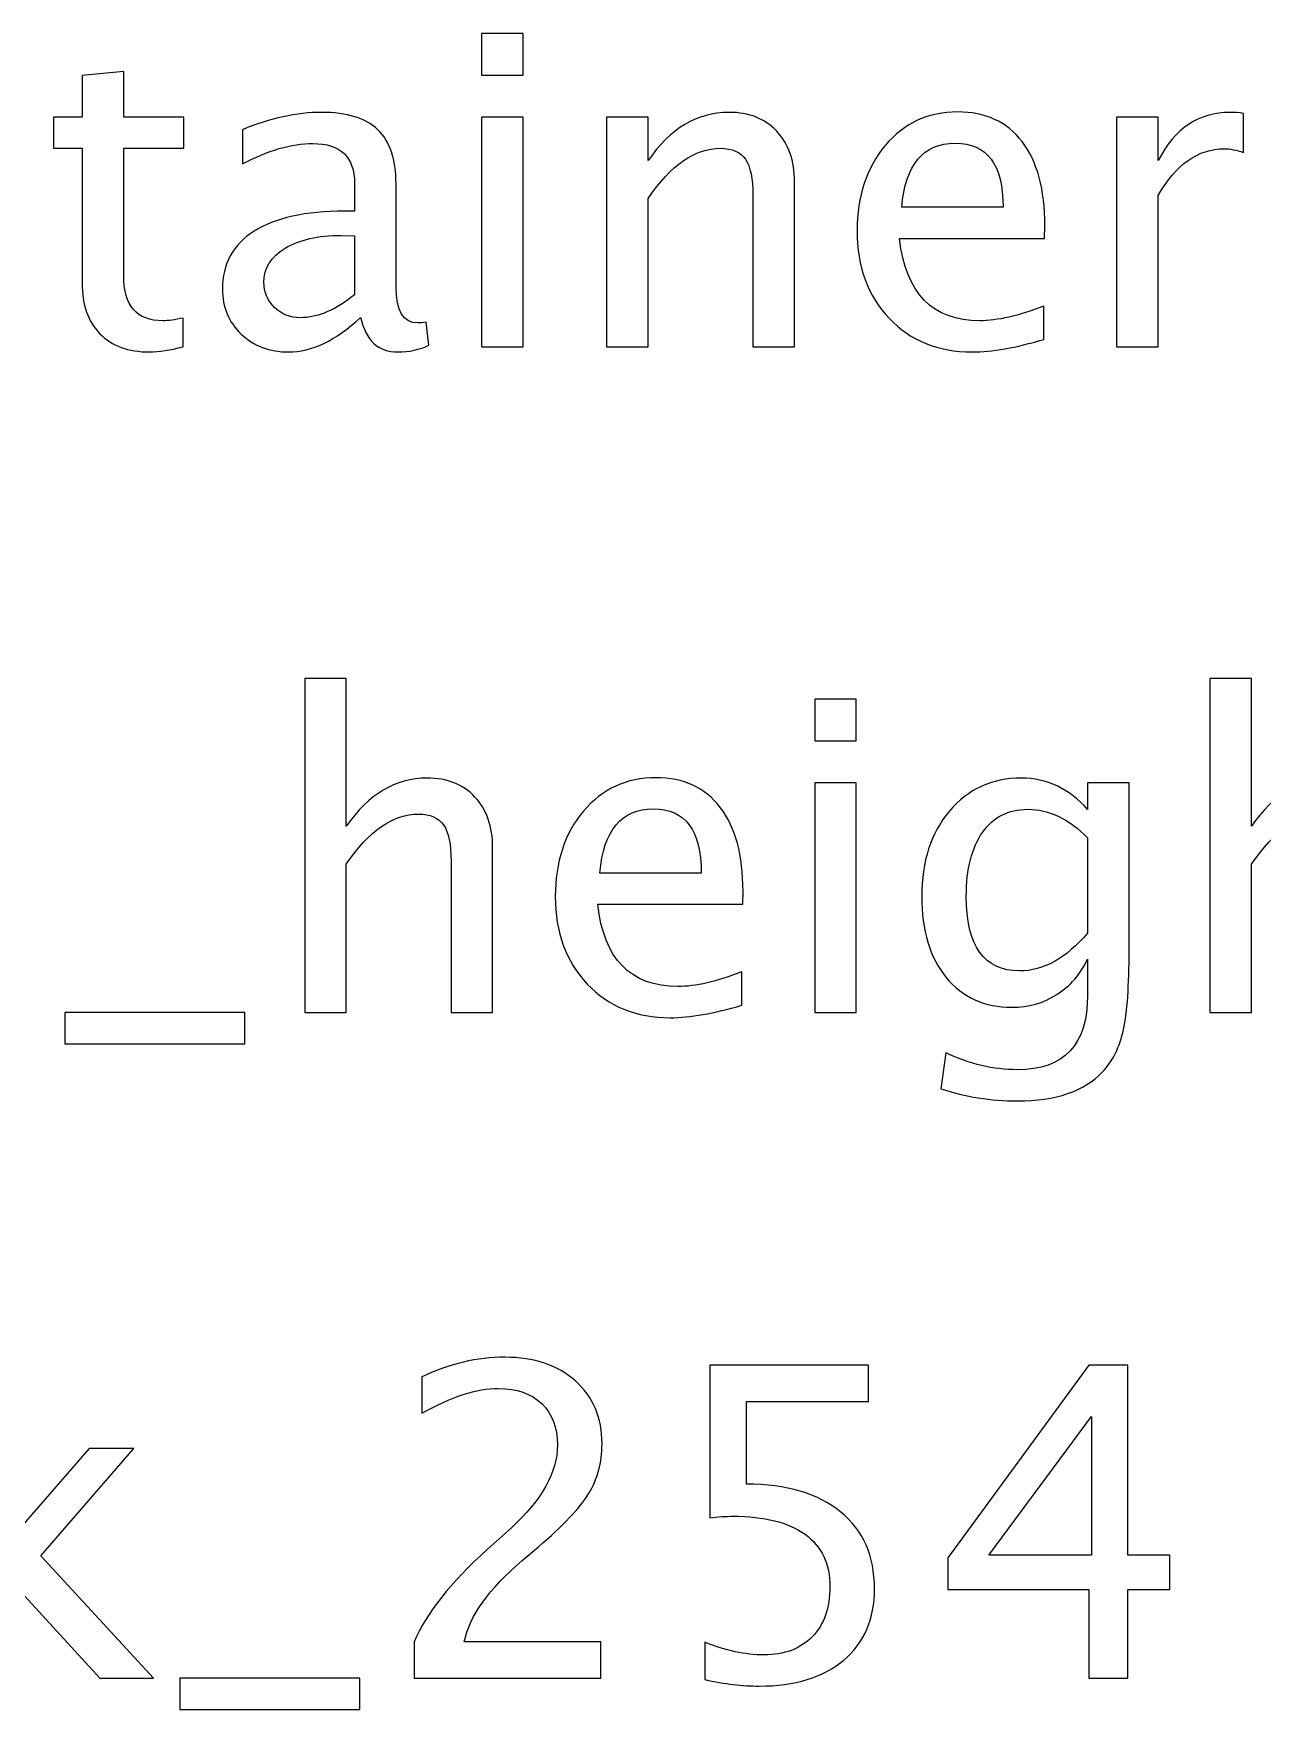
# Model space of a CAD drawing. Header units: centimetres. Extents: x -28.3 to 27.7, y -26.9 to 29.1.
# Drawn here: x -13.861 to -10.857, y 20.342 to 24.436 of the extents above; entities that cross this region are included whole.
import ezdxf

# ---------------------------------------------------------------- set-up
doc = ezdxf.new("R2010")
doc.units = ezdxf.units.CM
doc.header["$MEASUREMENT"] = 0
doc.layers.add('Layer 1', color=7, linetype='Continuous')

msp = doc.modelspace()

# ---------------------------------------------------------------- linework, layer by layer
at = {"layer": 'Layer 1'}
for points, knots in [([(-12.76611, 24.33401), (-12.76611, 24.33401), (-12.76611, 24.43561), (-12.76611, 24.43561), (-12.76611, 24.43561), (-12.76611, 24.43561), (-12.66451, 24.43561), (-12.66451, 24.43561), (-12.66451, 24.43561), (-12.66451, 24.43561), (-12.66451, 24.33401), (-12.66451, 24.33401), (-12.66451, 24.33401), (-12.66451, 24.33401), (-12.76611, 24.33401), (-12.76611, 24.33401)], [0, 0, 0, 0, 0.2, 0.2, 0.2, 0.2, 0.4, 0.4, 0.4, 0.4, 0.6, 0.6, 0.6, 0.6, 1, 1, 1, 1]), ([(-13.49548, 23.67062), (-13.52687, 23.66197), (-13.55421, 23.65774), (-13.57732, 23.65774), (-13.57732, 23.65774), (-13.62918, 23.65774), (-13.66957, 23.67256), (-13.6985, 23.70219), (-13.6985, 23.70219), (-13.7276, 23.73182), (-13.74207, 23.77292), (-13.74207, 23.82566), (-13.74207, 23.82566), (-13.74207, 23.82566), (-13.74207, 24.15516), (-13.74207, 24.15516), (-13.74207, 24.15516), (-13.74207, 24.15516), (-13.81227, 24.15516), (-13.81227, 24.15516), (-13.81227, 24.15516), (-13.81227, 24.15516), (-13.81227, 24.23135), (-13.81227, 24.23135), (-13.81227, 24.23135), (-13.81227, 24.23135), (-13.74207, 24.23135), (-13.74207, 24.23135), (-13.74207, 24.23135), (-13.74207, 24.23135), (-13.74207, 24.33278), (-13.74207, 24.33278), (-13.74207, 24.33278), (-13.74207, 24.33278), (-13.64047, 24.34248), (-13.64047, 24.34248), (-13.64047, 24.34248), (-13.64047, 24.34248), (-13.64047, 24.23135), (-13.64047, 24.23135), (-13.64047, 24.23135), (-13.64047, 24.23135), (-13.49336, 24.23135), (-13.49336, 24.23135), (-13.49336, 24.23135), (-13.49336, 24.23135), (-13.49336, 24.15516), (-13.49336, 24.15516), (-13.49336, 24.15516), (-13.49336, 24.15516), (-13.64047, 24.15516), (-13.64047, 24.15516), (-13.64047, 24.15516), (-13.64047, 24.15516), (-13.64047, 23.84401), (-13.64047, 23.84401), (-13.64047, 23.84401), (-13.64047, 23.77063), (-13.60854, 23.73394), (-13.54486, 23.73394), (-13.54486, 23.73394), (-13.53128, 23.73394), (-13.51488, 23.73623), (-13.49548, 23.74064), (-13.49548, 23.74064), (-13.49548, 23.74064), (-13.49548, 23.67062), (-13.49548, 23.67062)], [0, 0, 0, 0, 0.0555556, 0.0555556, 0.0555556, 0.0555556, 0.1111111, 0.1111111, 0.1111111, 0.1111111, 0.1666667, 0.1666667, 0.1666667, 0.1666667, 0.2222222, 0.2222222, 0.2222222, 0.2222222, 0.2777778, 0.2777778, 0.2777778, 0.2777778, 0.3333333, 0.3333333, 0.3333333, 0.3333333, 0.3888889, 0.3888889, 0.3888889, 0.3888889, 0.4444444, 0.4444444, 0.4444444, 0.4444444, 0.5, 0.5, 0.5, 0.5, 0.5555556, 0.5555556, 0.5555556, 0.5555556, 0.6111111, 0.6111111, 0.6111111, 0.6111111, 0.6666667, 0.6666667, 0.6666667, 0.6666667, 0.7222222, 0.7222222, 0.7222222, 0.7222222, 0.7777778, 0.7777778, 0.7777778, 0.7777778, 0.8333333, 0.8333333, 0.8333333, 0.8333333, 0.8888889, 0.8888889, 0.8888889, 0.8888889, 1, 1, 1, 1]), ([(-13.06138, 23.74188), (-13.12241, 23.68579), (-13.18115, 23.65774), (-13.23759, 23.65774), (-13.23759, 23.65774), (-13.28398, 23.65774), (-13.32261, 23.6722), (-13.35313, 23.70131), (-13.35313, 23.70131), (-13.38382, 23.73041), (-13.39916, 23.7671), (-13.39916, 23.81137), (-13.39916, 23.81137), (-13.39916, 23.87258), (-13.37341, 23.91968), (-13.32191, 23.95248), (-13.32191, 23.95248), (-13.2704, 23.98529), (-13.19649, 24.0017), (-13.10019, 24.0017), (-13.10019, 24.0017), (-13.10019, 24.0017), (-13.07637, 24.0017), (-13.07637, 24.0017), (-13.07637, 24.0017), (-13.07637, 24.0017), (-13.07637, 24.06925), (-13.07637, 24.06925), (-13.07637, 24.06925), (-13.07637, 24.13434), (-13.11024, 24.1668), (-13.17815, 24.1668), (-13.17815, 24.1668), (-13.23071, 24.1668), (-13.28822, 24.15022), (-13.35048, 24.11706), (-13.35048, 24.11706), (-13.35048, 24.11706), (-13.35048, 24.20066), (-13.35048, 24.20066), (-13.35048, 24.20066), (-13.28204, 24.22889), (-13.21748, 24.243), (-13.15698, 24.243), (-13.15698, 24.243), (-13.09472, 24.243), (-13.04868, 24.22889), (-13.01922, 24.20049), (-13.01922, 24.20049), (-12.98959, 24.17209), (-12.97477, 24.12834), (-12.97477, 24.06925), (-12.97477, 24.06925), (-12.97477, 24.06925), (-12.97477, 23.81578), (-12.97477, 23.81578), (-12.97477, 23.81578), (-12.97477, 23.75775), (-12.95696, 23.72865), (-12.92115, 23.72865), (-12.92115, 23.72865), (-12.91674, 23.72865), (-12.91022, 23.72935), (-12.90157, 23.73076), (-12.90157, 23.73076), (-12.90157, 23.73076), (-12.89434, 23.67432), (-12.89434, 23.67432), (-12.89434, 23.67432), (-12.91745, 23.66321), (-12.94285, 23.65774), (-12.97072, 23.65774), (-12.97072, 23.65774), (-13.01816, 23.65774), (-13.04833, 23.68579), (-13.06138, 23.74188)], [0, 0, 0, 0, 0.05, 0.05, 0.05, 0.05, 0.1, 0.1, 0.1, 0.1, 0.15, 0.15, 0.15, 0.15, 0.2, 0.2, 0.2, 0.2, 0.25, 0.25, 0.25, 0.25, 0.3, 0.3, 0.3, 0.3, 0.35, 0.35, 0.35, 0.35, 0.4, 0.4, 0.4, 0.4, 0.45, 0.45, 0.45, 0.45, 0.5, 0.5, 0.5, 0.5, 0.55, 0.55, 0.55, 0.55, 0.6, 0.6, 0.6, 0.6, 0.65, 0.65, 0.65, 0.65, 0.7, 0.7, 0.7, 0.7, 0.75, 0.75, 0.75, 0.75, 0.8, 0.8, 0.8, 0.8, 0.85, 0.85, 0.85, 0.85, 0.9, 0.9, 0.9, 0.9, 1, 1, 1, 1]), ([(-12.46025, 23.67044), (-12.46025, 23.67044), (-12.46025, 24.23135), (-12.46025, 24.23135), (-12.46025, 24.23135), (-12.46025, 24.23135), (-12.35865, 24.23135), (-12.35865, 24.23135), (-12.35865, 24.23135), (-12.35865, 24.23135), (-12.35865, 24.12535), (-12.35865, 24.12535), (-12.35865, 24.12535), (-12.30485, 24.20384), (-12.23888, 24.243), (-12.16092, 24.243), (-12.16092, 24.243), (-12.11188, 24.243), (-12.0729, 24.22765), (-12.04415, 24.19678), (-12.04415, 24.19678), (-12.0154, 24.16609), (-12.00094, 24.12464), (-12.00094, 24.07278), (-12.00094, 24.07278), (-12.00094, 24.07278), (-12.00094, 23.67044), (-12.00094, 23.67044), (-12.00094, 23.67044), (-12.00094, 23.67044), (-12.10253, 23.67044), (-12.10253, 23.67044), (-12.10253, 23.67044), (-12.10253, 23.67044), (-12.10253, 24.03962), (-12.10253, 24.03962), (-12.10253, 24.03962), (-12.10253, 24.08125), (-12.10871, 24.11088), (-12.12088, 24.12852), (-12.12088, 24.12852), (-12.13323, 24.14634), (-12.15351, 24.15516), (-12.18191, 24.15516), (-12.18191, 24.15516), (-12.24435, 24.15516), (-12.30326, 24.11441), (-12.35865, 24.03292), (-12.35865, 24.03292), (-12.35865, 24.03292), (-12.35865, 23.67044), (-12.35865, 23.67044), (-12.35865, 23.67044), (-12.35865, 23.67044), (-12.46025, 23.67044), (-12.46025, 23.67044)], [0, 0, 0, 0, 0.0666667, 0.0666667, 0.0666667, 0.0666667, 0.1333333, 0.1333333, 0.1333333, 0.1333333, 0.2, 0.2, 0.2, 0.2, 0.2666667, 0.2666667, 0.2666667, 0.2666667, 0.3333333, 0.3333333, 0.3333333, 0.3333333, 0.4, 0.4, 0.4, 0.4, 0.4666667, 0.4666667, 0.4666667, 0.4666667, 0.5333333, 0.5333333, 0.5333333, 0.5333333, 0.6, 0.6, 0.6, 0.6, 0.6666667, 0.6666667, 0.6666667, 0.6666667, 0.7333333, 0.7333333, 0.7333333, 0.7333333, 0.8, 0.8, 0.8, 0.8, 0.8666667, 0.8666667, 0.8666667, 0.8666667, 1, 1, 1, 1]), ([(-11.39169, 23.68843), (-11.45995, 23.66797), (-11.51834, 23.65774), (-11.56702, 23.65774), (-11.56702, 23.65774), (-11.6501, 23.65774), (-11.71766, 23.68526), (-11.76969, 23.74011), (-11.76969, 23.74011), (-11.82172, 23.79497), (-11.84783, 23.86605), (-11.84783, 23.95354), (-11.84783, 23.95354), (-11.84783, 24.03839), (-11.8249, 24.10806), (-11.77886, 24.16256), (-11.77886, 24.16256), (-11.73282, 24.21689), (-11.67391, 24.24405), (-11.60212, 24.24405), (-11.60212, 24.24405), (-11.53421, 24.24405), (-11.48165, 24.21989), (-11.44461, 24.17156), (-11.44461, 24.17156), (-11.40756, 24.12323), (-11.38904, 24.05479), (-11.38904, 23.96607), (-11.38904, 23.96607), (-11.38904, 23.96607), (-11.38957, 23.93502), (-11.38957, 23.93502), (-11.38957, 23.93502), (-11.38957, 23.93502), (-11.74411, 23.93502), (-11.74411, 23.93502), (-11.74411, 23.93502), (-11.7293, 23.80097), (-11.66386, 23.73394), (-11.54797, 23.73394), (-11.54797, 23.73394), (-11.50546, 23.73394), (-11.45343, 23.74593), (-11.39169, 23.76992), (-11.39169, 23.76992), (-11.39169, 23.76992), (-11.39169, 23.68843), (-11.39169, 23.68843)], [0, 0, 0, 0, 0.0769231, 0.0769231, 0.0769231, 0.0769231, 0.1538462, 0.1538462, 0.1538462, 0.1538462, 0.2307692, 0.2307692, 0.2307692, 0.2307692, 0.3076923, 0.3076923, 0.3076923, 0.3076923, 0.3846154, 0.3846154, 0.3846154, 0.3846154, 0.4615385, 0.4615385, 0.4615385, 0.4615385, 0.5384615, 0.5384615, 0.5384615, 0.5384615, 0.6153846, 0.6153846, 0.6153846, 0.6153846, 0.6923077, 0.6923077, 0.6923077, 0.6923077, 0.7692308, 0.7692308, 0.7692308, 0.7692308, 0.8461538, 0.8461538, 0.8461538, 0.8461538, 1, 1, 1, 1]), ([(-11.21371, 23.67044), (-11.21371, 23.67044), (-11.21371, 24.23135), (-11.21371, 24.23135), (-11.21371, 24.23135), (-11.21371, 24.23135), (-11.11211, 24.23135), (-11.11211, 24.23135), (-11.11211, 24.23135), (-11.11211, 24.23135), (-11.11211, 24.12535), (-11.11211, 24.12535), (-11.11211, 24.12535), (-11.07172, 24.20384), (-11.01316, 24.243), (-10.93625, 24.243), (-10.93625, 24.243), (-10.92584, 24.243), (-10.91491, 24.24211), (-10.90362, 24.24035), (-10.90362, 24.24035), (-10.90362, 24.24035), (-10.90362, 24.14528), (-10.90362, 24.14528), (-10.90362, 24.14528), (-10.92126, 24.1511), (-10.93678, 24.1541), (-10.95019, 24.1541), (-10.95019, 24.1541), (-11.01474, 24.1541), (-11.06872, 24.116), (-11.11211, 24.03962), (-11.11211, 24.03962), (-11.11211, 24.03962), (-11.11211, 23.67044), (-11.11211, 23.67044), (-11.11211, 23.67044), (-11.11211, 23.67044), (-11.21371, 23.67044), (-11.21371, 23.67044)], [0, 0, 0, 0, 0.0909091, 0.0909091, 0.0909091, 0.0909091, 0.1818182, 0.1818182, 0.1818182, 0.1818182, 0.2727273, 0.2727273, 0.2727273, 0.2727273, 0.3636364, 0.3636364, 0.3636364, 0.3636364, 0.4545455, 0.4545455, 0.4545455, 0.4545455, 0.5454545, 0.5454545, 0.5454545, 0.5454545, 0.6363636, 0.6363636, 0.6363636, 0.6363636, 0.7272727, 0.7272727, 0.7272727, 0.7272727, 0.8181818, 0.8181818, 0.8181818, 0.8181818, 1, 1, 1, 1]), ([(-12.76611, 23.67044), (-12.76611, 23.67044), (-12.76611, 24.23135), (-12.76611, 24.23135), (-12.76611, 24.23135), (-12.76611, 24.23135), (-12.66451, 24.23135), (-12.66451, 24.23135), (-12.66451, 24.23135), (-12.66451, 24.23135), (-12.66451, 23.67044), (-12.66451, 23.67044), (-12.66451, 23.67044), (-12.66451, 23.67044), (-12.76611, 23.67044), (-12.76611, 23.67044)], [0, 0, 0, 0, 0.2, 0.2, 0.2, 0.2, 0.4, 0.4, 0.4, 0.4, 0.6, 0.6, 0.6, 0.6, 1, 1, 1, 1]), ([(-11.73882, 24.01122), (-11.73882, 24.01122), (-11.49117, 24.01122), (-11.49117, 24.01122), (-11.49117, 24.01122), (-11.49117, 24.11564), (-11.53015, 24.16786), (-11.60794, 24.16786), (-11.60794, 24.16786), (-11.68626, 24.16786), (-11.72983, 24.11564), (-11.73882, 24.01122)], [0, 0, 0, 0, 0.25, 0.25, 0.25, 0.25, 0.5, 0.5, 0.5, 0.5, 1, 1, 1, 1]), ([(-13.07637, 23.79726), (-13.07637, 23.79726), (-13.07637, 23.94137), (-13.07637, 23.94137), (-13.07637, 23.94137), (-13.07637, 23.94137), (-13.109, 23.94243), (-13.109, 23.94243), (-13.109, 23.94243), (-13.16545, 23.94243), (-13.21096, 23.93202), (-13.24571, 23.91121), (-13.24571, 23.91121), (-13.28028, 23.89022), (-13.29756, 23.86253), (-13.29756, 23.82795), (-13.29756, 23.82795), (-13.29756, 23.80379), (-13.28892, 23.78333), (-13.27181, 23.76657), (-13.27181, 23.76657), (-13.25453, 23.74981), (-13.23353, 23.74135), (-13.20866, 23.74135), (-13.20866, 23.74135), (-13.16633, 23.74135), (-13.12223, 23.76005), (-13.07637, 23.79726)], [0, 0, 0, 0, 0.125, 0.125, 0.125, 0.125, 0.25, 0.25, 0.25, 0.25, 0.375, 0.375, 0.375, 0.375, 0.5, 0.5, 0.5, 0.5, 0.625, 0.625, 0.625, 0.625, 0.75, 0.75, 0.75, 0.75, 1, 1, 1, 1]), ([(-13.19799, 22.04413), (-13.19799, 22.04413), (-13.19799, 22.8601), (-13.19799, 22.8601), (-13.19799, 22.8601), (-13.19799, 22.8601), (-13.09639, 22.8601), (-13.09639, 22.8601), (-13.09639, 22.8601), (-13.09639, 22.8601), (-13.09639, 22.49904), (-13.09639, 22.49904), (-13.09639, 22.49904), (-13.04259, 22.57753), (-12.97662, 22.61669), (-12.89866, 22.61669), (-12.89866, 22.61669), (-12.84962, 22.61669), (-12.81064, 22.60134), (-12.78189, 22.57047), (-12.78189, 22.57047), (-12.75314, 22.53978), (-12.73868, 22.49833), (-12.73868, 22.44647), (-12.73868, 22.44647), (-12.73868, 22.44647), (-12.73868, 22.04413), (-12.73868, 22.04413), (-12.73868, 22.04413), (-12.73868, 22.04413), (-12.84027, 22.04413), (-12.84027, 22.04413), (-12.84027, 22.04413), (-12.84027, 22.04413), (-12.84027, 22.41331), (-12.84027, 22.41331), (-12.84027, 22.41331), (-12.84027, 22.45494), (-12.84645, 22.48457), (-12.85862, 22.50221), (-12.85862, 22.50221), (-12.87097, 22.52003), (-12.89125, 22.52885), (-12.91965, 22.52885), (-12.91965, 22.52885), (-12.98209, 22.52885), (-13.041, 22.4881), (-13.09639, 22.40661), (-13.09639, 22.40661), (-13.09639, 22.40661), (-13.09639, 22.04413), (-13.09639, 22.04413), (-13.09639, 22.04413), (-13.09639, 22.04413), (-13.19799, 22.04413), (-13.19799, 22.04413)], [0, 0, 0, 0, 0.0666667, 0.0666667, 0.0666667, 0.0666667, 0.1333333, 0.1333333, 0.1333333, 0.1333333, 0.2, 0.2, 0.2, 0.2, 0.2666667, 0.2666667, 0.2666667, 0.2666667, 0.3333333, 0.3333333, 0.3333333, 0.3333333, 0.4, 0.4, 0.4, 0.4, 0.4666667, 0.4666667, 0.4666667, 0.4666667, 0.5333333, 0.5333333, 0.5333333, 0.5333333, 0.6, 0.6, 0.6, 0.6, 0.6666667, 0.6666667, 0.6666667, 0.6666667, 0.7333333, 0.7333333, 0.7333333, 0.7333333, 0.8, 0.8, 0.8, 0.8, 0.8666667, 0.8666667, 0.8666667, 0.8666667, 1, 1, 1, 1]), ([(-10.98572, 22.04413), (-10.98572, 22.04413), (-10.98572, 22.8601), (-10.98572, 22.8601), (-10.98572, 22.8601), (-10.98572, 22.8601), (-10.88412, 22.8601), (-10.88412, 22.8601), (-10.88412, 22.8601), (-10.88412, 22.8601), (-10.88412, 22.49904), (-10.88412, 22.49904), (-10.88412, 22.49904), (-10.83032, 22.57753), (-10.76435, 22.61669), (-10.68639, 22.61669), (-10.68639, 22.61669), (-10.63735, 22.61669), (-10.59837, 22.60134), (-10.56962, 22.57047), (-10.56962, 22.57047), (-10.54087, 22.53978), (-10.52641, 22.49833), (-10.52641, 22.44647), (-10.52641, 22.44647), (-10.52641, 22.44647), (-10.52641, 22.04413), (-10.52641, 22.04413), (-10.52641, 22.04413), (-10.52641, 22.04413), (-10.628, 22.04413), (-10.628, 22.04413), (-10.628, 22.04413), (-10.628, 22.04413), (-10.628, 22.41331), (-10.628, 22.41331), (-10.628, 22.41331), (-10.628, 22.45494), (-10.63418, 22.48457), (-10.64635, 22.50221), (-10.64635, 22.50221), (-10.6587, 22.52003), (-10.67898, 22.52885), (-10.70738, 22.52885), (-10.70738, 22.52885), (-10.76982, 22.52885), (-10.82873, 22.4881), (-10.88412, 22.40661), (-10.88412, 22.40661), (-10.88412, 22.40661), (-10.88412, 22.04413), (-10.88412, 22.04413), (-10.88412, 22.04413), (-10.88412, 22.04413), (-10.98572, 22.04413), (-10.98572, 22.04413)], [0, 0, 0, 0, 0.0666667, 0.0666667, 0.0666667, 0.0666667, 0.1333333, 0.1333333, 0.1333333, 0.1333333, 0.2, 0.2, 0.2, 0.2, 0.2666667, 0.2666667, 0.2666667, 0.2666667, 0.3333333, 0.3333333, 0.3333333, 0.3333333, 0.4, 0.4, 0.4, 0.4, 0.4666667, 0.4666667, 0.4666667, 0.4666667, 0.5333333, 0.5333333, 0.5333333, 0.5333333, 0.6, 0.6, 0.6, 0.6, 0.6666667, 0.6666667, 0.6666667, 0.6666667, 0.7333333, 0.7333333, 0.7333333, 0.7333333, 0.8, 0.8, 0.8, 0.8, 0.8666667, 0.8666667, 0.8666667, 0.8666667, 1, 1, 1, 1]), ([(-11.95145, 22.7077), (-11.95145, 22.7077), (-11.95145, 22.8093), (-11.95145, 22.8093), (-11.95145, 22.8093), (-11.95145, 22.8093), (-11.84985, 22.8093), (-11.84985, 22.8093), (-11.84985, 22.8093), (-11.84985, 22.8093), (-11.84985, 22.7077), (-11.84985, 22.7077), (-11.84985, 22.7077), (-11.84985, 22.7077), (-11.95145, 22.7077), (-11.95145, 22.7077)], [0, 0, 0, 0, 0.2, 0.2, 0.2, 0.2, 0.4, 0.4, 0.4, 0.4, 0.6, 0.6, 0.6, 0.6, 1, 1, 1, 1]), ([(-12.12943, 22.06212), (-12.19769, 22.04166), (-12.25608, 22.03143), (-12.30476, 22.03143), (-12.30476, 22.03143), (-12.38784, 22.03143), (-12.4554, 22.05895), (-12.50743, 22.1138), (-12.50743, 22.1138), (-12.55946, 22.16866), (-12.58557, 22.23974), (-12.58557, 22.32723), (-12.58557, 22.32723), (-12.58557, 22.41208), (-12.56264, 22.48175), (-12.5166, 22.53625), (-12.5166, 22.53625), (-12.47056, 22.59058), (-12.41165, 22.61774), (-12.33986, 22.61774), (-12.33986, 22.61774), (-12.27195, 22.61774), (-12.21939, 22.59358), (-12.18235, 22.54525), (-12.18235, 22.54525), (-12.1453, 22.49692), (-12.12678, 22.42848), (-12.12678, 22.33976), (-12.12678, 22.33976), (-12.12678, 22.33976), (-12.12731, 22.30871), (-12.12731, 22.30871), (-12.12731, 22.30871), (-12.12731, 22.30871), (-12.48185, 22.30871), (-12.48185, 22.30871), (-12.48185, 22.30871), (-12.46704, 22.17466), (-12.4016, 22.10763), (-12.28571, 22.10763), (-12.28571, 22.10763), (-12.2432, 22.10763), (-12.19117, 22.11962), (-12.12943, 22.14361), (-12.12943, 22.14361), (-12.12943, 22.14361), (-12.12943, 22.06212), (-12.12943, 22.06212)], [0, 0, 0, 0, 0.0769231, 0.0769231, 0.0769231, 0.0769231, 0.1538462, 0.1538462, 0.1538462, 0.1538462, 0.2307692, 0.2307692, 0.2307692, 0.2307692, 0.3076923, 0.3076923, 0.3076923, 0.3076923, 0.3846154, 0.3846154, 0.3846154, 0.3846154, 0.4615385, 0.4615385, 0.4615385, 0.4615385, 0.5384615, 0.5384615, 0.5384615, 0.5384615, 0.6153846, 0.6153846, 0.6153846, 0.6153846, 0.6923077, 0.6923077, 0.6923077, 0.6923077, 0.7692308, 0.7692308, 0.7692308, 0.7692308, 0.8461538, 0.8461538, 0.8461538, 0.8461538, 1, 1, 1, 1]), ([(-11.95145, 22.04413), (-11.95145, 22.04413), (-11.95145, 22.60504), (-11.95145, 22.60504), (-11.95145, 22.60504), (-11.95145, 22.60504), (-11.84985, 22.60504), (-11.84985, 22.60504), (-11.84985, 22.60504), (-11.84985, 22.60504), (-11.84985, 22.04413), (-11.84985, 22.04413), (-11.84985, 22.04413), (-11.84985, 22.04413), (-11.95145, 22.04413), (-11.95145, 22.04413)], [0, 0, 0, 0, 0.2, 0.2, 0.2, 0.2, 0.4, 0.4, 0.4, 0.4, 0.6, 0.6, 0.6, 0.6, 1, 1, 1, 1]), ([(-11.64347, 21.85786), (-11.64347, 21.85786), (-11.63148, 21.94571), (-11.63148, 21.94571), (-11.63148, 21.94571), (-11.57257, 21.91819), (-11.51418, 21.90443), (-11.4565, 21.90443), (-11.4565, 21.90443), (-11.34203, 21.90443), (-11.2847, 21.96511), (-11.2847, 22.08629), (-11.2847, 22.08629), (-11.2847, 22.08629), (-11.2847, 22.17448), (-11.2847, 22.17448), (-11.2847, 22.17448), (-11.30234, 22.13726), (-11.32739, 22.10851), (-11.36002, 22.08787), (-11.36002, 22.08787), (-11.39265, 22.06724), (-11.42899, 22.05683), (-11.46903, 22.05683), (-11.46903, 22.05683), (-11.53694, 22.05683), (-11.59073, 22.08117), (-11.63042, 22.12985), (-11.63042, 22.12985), (-11.67011, 22.17854), (-11.69004, 22.24451), (-11.69004, 22.32776), (-11.69004, 22.32776), (-11.69004, 22.41296), (-11.66746, 22.48246), (-11.62231, 22.53625), (-11.62231, 22.53625), (-11.57698, 22.58988), (-11.51859, 22.61669), (-11.4468, 22.61669), (-11.4468, 22.61669), (-11.38401, 22.61669), (-11.32986, 22.59129), (-11.2847, 22.54031), (-11.2847, 22.54031), (-11.2847, 22.54031), (-11.2847, 22.60504), (-11.2847, 22.60504), (-11.2847, 22.60504), (-11.2847, 22.60504), (-11.1831, 22.60504), (-11.1831, 22.60504), (-11.1831, 22.60504), (-11.1831, 22.60504), (-11.1831, 22.19724), (-11.1831, 22.19724), (-11.1831, 22.19724), (-11.1831, 22.10957), (-11.18769, 22.04466), (-11.19686, 22.0025), (-11.19686, 22.0025), (-11.20585, 21.96035), (-11.22314, 21.92577), (-11.24819, 21.89896), (-11.24819, 21.89896), (-11.29264, 21.85187), (-11.36213, 21.82823), (-11.4565, 21.82823), (-11.4565, 21.82823), (-11.52124, 21.82823), (-11.5835, 21.83811), (-11.64347, 21.85786)], [0, 0, 0, 0, 0.0526316, 0.0526316, 0.0526316, 0.0526316, 0.1052632, 0.1052632, 0.1052632, 0.1052632, 0.1578947, 0.1578947, 0.1578947, 0.1578947, 0.2105263, 0.2105263, 0.2105263, 0.2105263, 0.2631579, 0.2631579, 0.2631579, 0.2631579, 0.3157895, 0.3157895, 0.3157895, 0.3157895, 0.3684211, 0.3684211, 0.3684211, 0.3684211, 0.4210526, 0.4210526, 0.4210526, 0.4210526, 0.4736842, 0.4736842, 0.4736842, 0.4736842, 0.5263158, 0.5263158, 0.5263158, 0.5263158, 0.5789474, 0.5789474, 0.5789474, 0.5789474, 0.6315789, 0.6315789, 0.6315789, 0.6315789, 0.6842105, 0.6842105, 0.6842105, 0.6842105, 0.7368421, 0.7368421, 0.7368421, 0.7368421, 0.7894737, 0.7894737, 0.7894737, 0.7894737, 0.8421053, 0.8421053, 0.8421053, 0.8421053, 0.8947368, 0.8947368, 0.8947368, 0.8947368, 1, 1, 1, 1]), ([(-12.47656, 22.38491), (-12.47656, 22.38491), (-12.22891, 22.38491), (-12.22891, 22.38491), (-12.22891, 22.38491), (-12.22891, 22.48933), (-12.26789, 22.54155), (-12.34568, 22.54155), (-12.34568, 22.54155), (-12.424, 22.54155), (-12.46757, 22.48933), (-12.47656, 22.38491)], [0, 0, 0, 0, 0.25, 0.25, 0.25, 0.25, 0.5, 0.5, 0.5, 0.5, 1, 1, 1, 1]), ([(-11.2847, 22.23816), (-11.2847, 22.23816), (-11.2847, 22.47081), (-11.2847, 22.47081), (-11.2847, 22.47081), (-11.3295, 22.5172), (-11.37836, 22.54049), (-11.4311, 22.54049), (-11.4311, 22.54049), (-11.47802, 22.54049), (-11.51471, 22.52179), (-11.54117, 22.48422), (-11.54117, 22.48422), (-11.5678, 22.44682), (-11.58103, 22.39479), (-11.58103, 22.32847), (-11.58103, 22.32847), (-11.58103, 22.20658), (-11.53782, 22.14573), (-11.45121, 22.14573), (-11.45121, 22.14573), (-11.3923, 22.14573), (-11.33673, 22.1766), (-11.2847, 22.23816)], [0, 0, 0, 0, 0.1428571, 0.1428571, 0.1428571, 0.1428571, 0.2857143, 0.2857143, 0.2857143, 0.2857143, 0.4285714, 0.4285714, 0.4285714, 0.4285714, 0.5714286, 0.5714286, 0.5714286, 0.5714286, 0.7142857, 0.7142857, 0.7142857, 0.7142857, 1, 1, 1, 1]), ([(-13.7843, 21.96793), (-13.7843, 21.96793), (-13.7843, 22.04413), (-13.7843, 22.04413), (-13.7843, 22.04413), (-13.7843, 22.04413), (-13.34403, 22.04413), (-13.34403, 22.04413), (-13.34403, 22.04413), (-13.34403, 22.04413), (-13.34403, 21.96793), (-13.34403, 21.96793), (-13.34403, 21.96793), (-13.34403, 21.96793), (-13.7843, 21.96793), (-13.7843, 21.96793)], [0, 0, 0, 0, 0.2, 0.2, 0.2, 0.2, 0.4, 0.4, 0.4, 0.4, 0.6, 0.6, 0.6, 0.6, 1, 1, 1, 1]), ([(-14.06475, 20.41782), (-14.06475, 20.41782), (-14.06475, 21.23379), (-14.06475, 21.23379), (-14.06475, 21.23379), (-14.06475, 21.23379), (-13.96315, 21.23379), (-13.96315, 21.23379), (-13.96315, 21.23379), (-13.96315, 21.23379), (-13.96315, 20.70657), (-13.96315, 20.70657), (-13.96315, 20.70657), (-13.96315, 20.70657), (-13.72503, 20.97873), (-13.72503, 20.97873), (-13.72503, 20.97873), (-13.72503, 20.97873), (-13.61531, 20.97873), (-13.61531, 20.97873), (-13.61531, 20.97873), (-13.61531, 20.97873), (-13.84285, 20.71697), (-13.84285, 20.71697), (-13.84285, 20.71697), (-13.84285, 20.71697), (-13.56769, 20.41782), (-13.56769, 20.41782), (-13.56769, 20.41782), (-13.56769, 20.41782), (-13.69857, 20.41782), (-13.69857, 20.41782), (-13.69857, 20.41782), (-13.69857, 20.41782), (-13.96315, 20.70551), (-13.96315, 20.70551), (-13.96315, 20.70551), (-13.96315, 20.70551), (-13.96315, 20.41782), (-13.96315, 20.41782), (-13.96315, 20.41782), (-13.96315, 20.41782), (-14.06475, 20.41782), (-14.06475, 20.41782)], [0, 0, 0, 0, 0.0833333, 0.0833333, 0.0833333, 0.0833333, 0.1666667, 0.1666667, 0.1666667, 0.1666667, 0.25, 0.25, 0.25, 0.25, 0.3333333, 0.3333333, 0.3333333, 0.3333333, 0.4166667, 0.4166667, 0.4166667, 0.4166667, 0.5, 0.5, 0.5, 0.5, 0.5833333, 0.5833333, 0.5833333, 0.5833333, 0.6666667, 0.6666667, 0.6666667, 0.6666667, 0.75, 0.75, 0.75, 0.75, 0.8333333, 0.8333333, 0.8333333, 0.8333333, 1, 1, 1, 1]), ([(-12.93076, 20.41782), (-12.93076, 20.41782), (-12.93076, 20.50672), (-12.93076, 20.50672), (-12.93076, 20.50672), (-12.90113, 20.57604), (-12.84133, 20.65171), (-12.7512, 20.73338), (-12.7512, 20.73338), (-12.7512, 20.73338), (-12.69299, 20.78559), (-12.69299, 20.78559), (-12.69299, 20.78559), (-12.61802, 20.85368), (-12.58045, 20.92106), (-12.58045, 20.98808), (-12.58045, 20.98808), (-12.58045, 21.03095), (-12.59333, 21.06446), (-12.6189, 21.08898), (-12.6189, 21.08898), (-12.64448, 21.1135), (-12.67993, 21.12584), (-12.72491, 21.12584), (-12.72491, 21.12584), (-12.77748, 21.12584), (-12.83974, 21.10573), (-12.91171, 21.06552), (-12.91171, 21.06552), (-12.91171, 21.06552), (-12.91171, 21.15442), (-12.91171, 21.15442), (-12.91171, 21.15442), (-12.8438, 21.18617), (-12.77624, 21.20204), (-12.70886, 21.20204), (-12.70886, 21.20204), (-12.63725, 21.20204), (-12.57975, 21.18282), (-12.53635, 21.14419), (-12.53635, 21.14419), (-12.49314, 21.10556), (-12.47144, 21.05441), (-12.47144, 20.99055), (-12.47144, 20.99055), (-12.47144, 20.94469), (-12.48238, 20.90395), (-12.50425, 20.86849), (-12.50425, 20.86849), (-12.5263, 20.83286), (-12.56705, 20.78982), (-12.62684, 20.73902), (-12.62684, 20.73902), (-12.62684, 20.73902), (-12.66618, 20.70551), (-12.66618, 20.70551), (-12.66618, 20.70551), (-12.74802, 20.63619), (-12.79529, 20.56987), (-12.80799, 20.50672), (-12.80799, 20.50672), (-12.80799, 20.50672), (-12.47462, 20.50672), (-12.47462, 20.50672), (-12.47462, 20.50672), (-12.47462, 20.50672), (-12.47462, 20.41782), (-12.47462, 20.41782), (-12.47462, 20.41782), (-12.47462, 20.41782), (-12.93076, 20.41782), (-12.93076, 20.41782)], [0, 0, 0, 0, 0.0526316, 0.0526316, 0.0526316, 0.0526316, 0.1052632, 0.1052632, 0.1052632, 0.1052632, 0.1578947, 0.1578947, 0.1578947, 0.1578947, 0.2105263, 0.2105263, 0.2105263, 0.2105263, 0.2631579, 0.2631579, 0.2631579, 0.2631579, 0.3157895, 0.3157895, 0.3157895, 0.3157895, 0.3684211, 0.3684211, 0.3684211, 0.3684211, 0.4210526, 0.4210526, 0.4210526, 0.4210526, 0.4736842, 0.4736842, 0.4736842, 0.4736842, 0.5263158, 0.5263158, 0.5263158, 0.5263158, 0.5789474, 0.5789474, 0.5789474, 0.5789474, 0.6315789, 0.6315789, 0.6315789, 0.6315789, 0.6842105, 0.6842105, 0.6842105, 0.6842105, 0.7368421, 0.7368421, 0.7368421, 0.7368421, 0.7894737, 0.7894737, 0.7894737, 0.7894737, 0.8421053, 0.8421053, 0.8421053, 0.8421053, 0.8947368, 0.8947368, 0.8947368, 0.8947368, 1, 1, 1, 1]), ([(-12.22026, 20.41465), (-12.22026, 20.41465), (-12.22026, 20.50566), (-12.22026, 20.50566), (-12.22026, 20.50566), (-12.16964, 20.4852), (-12.12166, 20.47497), (-12.0758, 20.47497), (-12.0758, 20.47497), (-12.02571, 20.47497), (-11.9862, 20.48979), (-11.95745, 20.51942), (-11.95745, 20.51942), (-11.92869, 20.54905), (-11.91441, 20.5898), (-11.91441, 20.64166), (-11.91441, 20.64166), (-11.91441, 20.6974), (-11.93469, 20.74008), (-11.97526, 20.76954), (-11.97526, 20.76954), (-12.01583, 20.799), (-12.07457, 20.81364), (-12.1513, 20.81364), (-12.1513, 20.81364), (-12.16911, 20.81364), (-12.18798, 20.8124), (-12.20756, 20.80993), (-12.20756, 20.80993), (-12.20756, 20.80993), (-12.20756, 21.18299), (-12.20756, 21.18299), (-12.20756, 21.18299), (-12.20756, 21.18299), (-11.82022, 21.18299), (-11.82022, 21.18299), (-11.82022, 21.18299), (-11.82022, 21.18299), (-11.82022, 21.09409), (-11.82022, 21.09409), (-11.82022, 21.09409), (-11.82022, 21.09409), (-12.11866, 21.09409), (-12.11866, 21.09409), (-12.11866, 21.09409), (-12.11866, 21.09409), (-12.11866, 20.89195), (-12.11866, 20.89195), (-12.11866, 20.89195), (-12.02024, 20.89195), (-11.94351, 20.86937), (-11.8883, 20.82422), (-11.8883, 20.82422), (-11.83309, 20.77924), (-11.8054, 20.7168), (-11.8054, 20.63689), (-11.8054, 20.63689), (-11.8054, 20.56246), (-11.83045, 20.50425), (-11.88054, 20.46209), (-11.88054, 20.46209), (-11.93063, 20.41994), (-11.99978, 20.39877), (-12.08797, 20.39877), (-12.08797, 20.39877), (-12.12731, 20.39877), (-12.1714, 20.40406), (-12.22026, 20.41465)], [0, 0, 0, 0, 0.0555556, 0.0555556, 0.0555556, 0.0555556, 0.1111111, 0.1111111, 0.1111111, 0.1111111, 0.1666667, 0.1666667, 0.1666667, 0.1666667, 0.2222222, 0.2222222, 0.2222222, 0.2222222, 0.2777778, 0.2777778, 0.2777778, 0.2777778, 0.3333333, 0.3333333, 0.3333333, 0.3333333, 0.3888889, 0.3888889, 0.3888889, 0.3888889, 0.4444444, 0.4444444, 0.4444444, 0.4444444, 0.5, 0.5, 0.5, 0.5, 0.5555556, 0.5555556, 0.5555556, 0.5555556, 0.6111111, 0.6111111, 0.6111111, 0.6111111, 0.6666667, 0.6666667, 0.6666667, 0.6666667, 0.7222222, 0.7222222, 0.7222222, 0.7222222, 0.7777778, 0.7777778, 0.7777778, 0.7777778, 0.8333333, 0.8333333, 0.8333333, 0.8333333, 0.8888889, 0.8888889, 0.8888889, 0.8888889, 1, 1, 1, 1]), ([(-11.28117, 20.41782), (-11.28117, 20.41782), (-11.28117, 20.63478), (-11.28117, 20.63478), (-11.28117, 20.63478), (-11.28117, 20.63478), (-11.62619, 20.63478), (-11.62619, 20.63478), (-11.62619, 20.63478), (-11.62619, 20.63478), (-11.62619, 20.71204), (-11.62619, 20.71204), (-11.62619, 20.71204), (-11.62619, 20.71204), (-11.28117, 21.18299), (-11.28117, 21.18299), (-11.28117, 21.18299), (-11.28117, 21.18299), (-11.18592, 21.18299), (-11.18592, 21.18299), (-11.18592, 21.18299), (-11.18592, 21.18299), (-11.18592, 20.71839), (-11.18592, 20.71839), (-11.18592, 20.71839), (-11.18592, 20.71839), (-11.08326, 20.71839), (-11.08326, 20.71839), (-11.08326, 20.71839), (-11.08326, 20.71839), (-11.08326, 20.63478), (-11.08326, 20.63478), (-11.08326, 20.63478), (-11.08326, 20.63478), (-11.18592, 20.63478), (-11.18592, 20.63478), (-11.18592, 20.63478), (-11.18592, 20.63478), (-11.18592, 20.41782), (-11.18592, 20.41782), (-11.18592, 20.41782), (-11.18592, 20.41782), (-11.28117, 20.41782), (-11.28117, 20.41782)], [0, 0, 0, 0, 0.0833333, 0.0833333, 0.0833333, 0.0833333, 0.1666667, 0.1666667, 0.1666667, 0.1666667, 0.25, 0.25, 0.25, 0.25, 0.3333333, 0.3333333, 0.3333333, 0.3333333, 0.4166667, 0.4166667, 0.4166667, 0.4166667, 0.5, 0.5, 0.5, 0.5, 0.5833333, 0.5833333, 0.5833333, 0.5833333, 0.6666667, 0.6666667, 0.6666667, 0.6666667, 0.75, 0.75, 0.75, 0.75, 0.8333333, 0.8333333, 0.8333333, 0.8333333, 1, 1, 1, 1]), ([(-11.52582, 20.71839), (-11.52582, 20.71839), (-11.27482, 20.71839), (-11.27482, 20.71839), (-11.27482, 20.71839), (-11.27482, 20.71839), (-11.27482, 21.0574), (-11.27482, 21.0574), (-11.27482, 21.0574), (-11.27482, 21.0574), (-11.52582, 20.71839), (-11.52582, 20.71839)], [0, 0, 0, 0, 0.25, 0.25, 0.25, 0.25, 0.5, 0.5, 0.5, 0.5, 1, 1, 1, 1]), ([(-13.50331, 20.34162), (-13.50331, 20.34162), (-13.50331, 20.41782), (-13.50331, 20.41782), (-13.50331, 20.41782), (-13.50331, 20.41782), (-13.06304, 20.41782), (-13.06304, 20.41782), (-13.06304, 20.41782), (-13.06304, 20.41782), (-13.06304, 20.34162), (-13.06304, 20.34162), (-13.06304, 20.34162), (-13.06304, 20.34162), (-13.50331, 20.34162), (-13.50331, 20.34162)], [0, 0, 0, 0, 0.2, 0.2, 0.2, 0.2, 0.4, 0.4, 0.4, 0.4, 0.6, 0.6, 0.6, 0.6, 1, 1, 1, 1])]:
    msp.add_open_spline(points, degree=3, knots=knots, dxfattribs=at)

doc.saveas('drawing.dxf')
